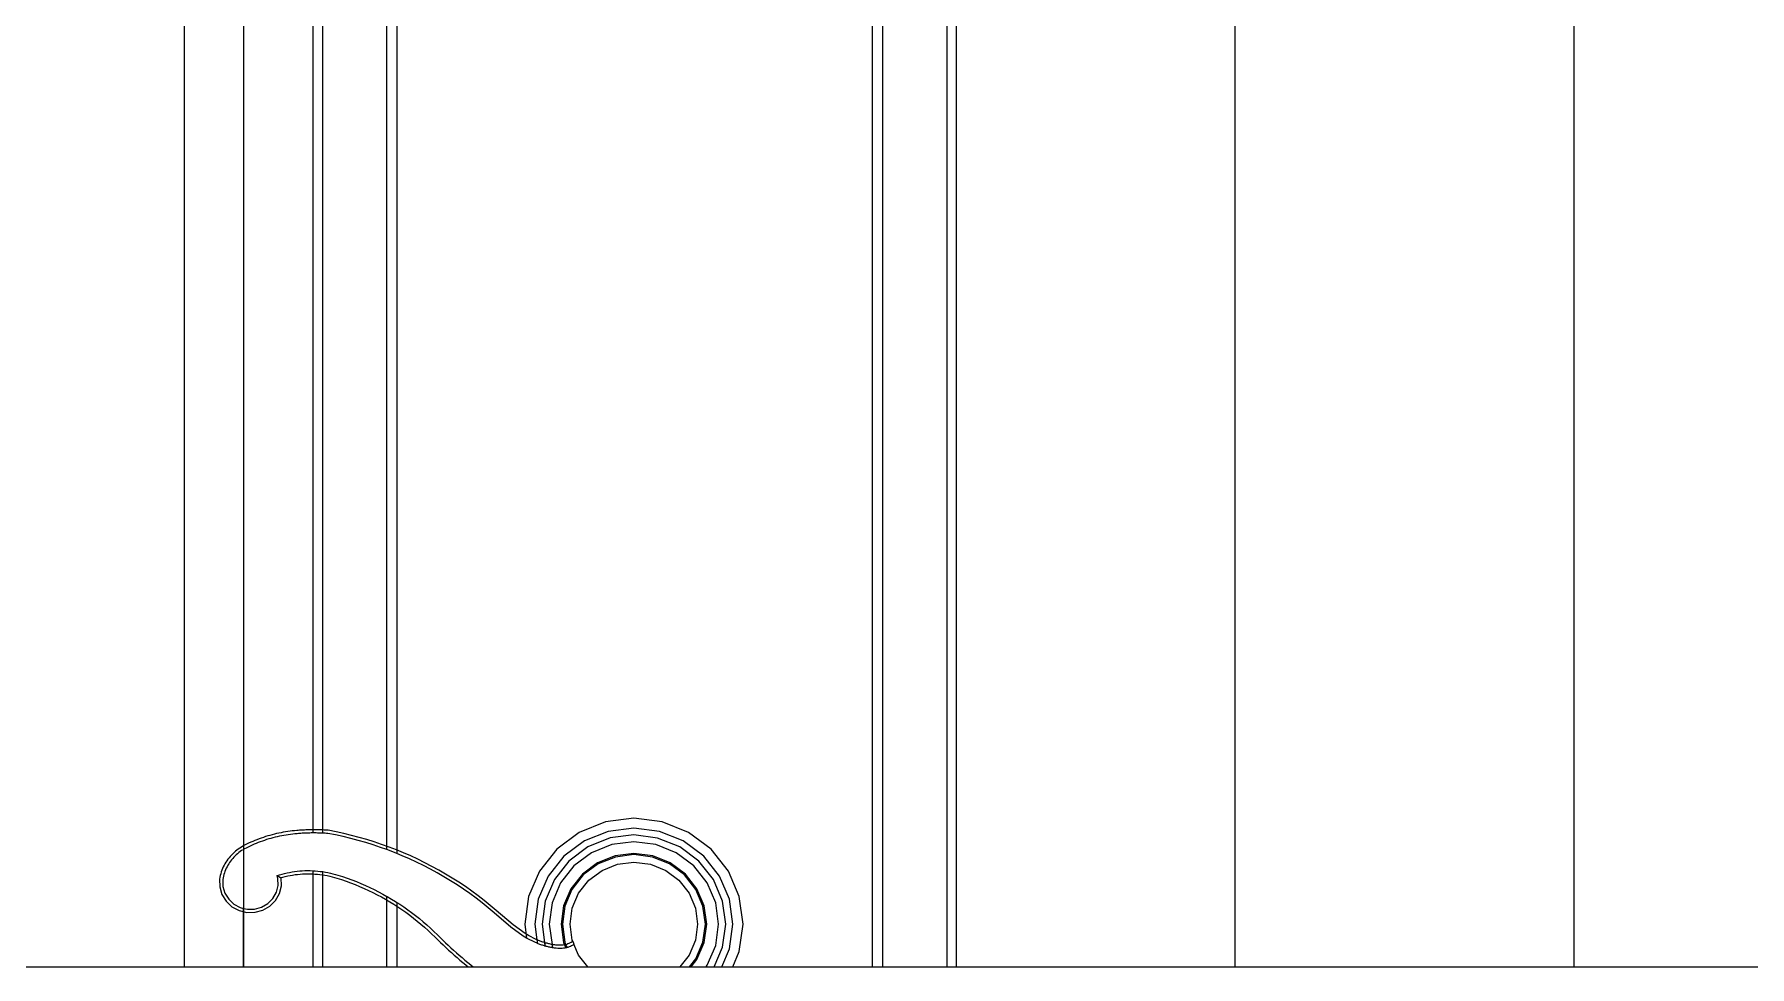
# Model space of a CAD drawing. Header units: inches. Extents: x -5096374 to -5070857, y -3259973 to -3243900.
# Drawn here: x -5079125.85 to -5079118.53, y -3259140.1 to -3259136.12 of the extents above; entities that cross this region are included whole.
import ezdxf

# ---------------------------------------------------------------- set-up
doc = ezdxf.new("R2010")
doc.units = ezdxf.units.IN
doc.header["$LTSCALE"] = 2
doc.header["$MEASUREMENT"] = 0
doc.layers.get('0').update_dxf_attribs({"linetype": 'CONTINUOUS'})
doc.layers.add('window', color=4, linetype='CONTINUOUS', lineweight=13)

msp = doc.modelspace()

# ---------------------------------------------------------------- linework, layer by layer
at = {"ltscale": 0.5}
msp.add_line((-5079359.2023, -3259140.0962), (-5078934.5239, -3259140.0962), dxfattribs=at)
at = {"layer": 'window'}
for p, q in [((-5079119.2825, -3259094.2814), (-5079119.2825, -3259140.0962)), ((-5079120.7288, -3259095.6783), (-5079120.7288, -3259140.0962)), ((-5079124.9588, -3259099.7818), (-5079124.9588, -3259140.0962)), ((-5079125.2108, -3259140.0962), (-5079125.2108, -3259100.0262)), ((-5079124.6612, -3259139.5262), (-5079124.6612, -3259133.3103)), ((-5079124.6202, -3259139.5134), (-5079124.6207, -3259133.3372)), ((-5079121.9584, -3259133.3372), (-5079121.9584, -3259140.0962)), ((-5079121.918, -3259133.3103), (-5079121.918, -3259140.0962)), ((-5079124.3473, -3259139.5971), (-5079124.3473, -3259133.5191)), ((-5079124.3043, -3259133.5477), (-5079124.3043, -3259139.6138)), ((-5079122.2748, -3259140.0962), (-5079122.2748, -3259133.5477)), ((-5079122.2318, -3259133.5191), (-5079122.2318, -3259140.0962)), ((-5079124.7034, -3259139.5138), (-5079124.709, -3259139.5141)), ((-5079124.6979, -3259139.5136), (-5079124.7034, -3259139.5138)), ((-5079124.6923, -3259139.5133), (-5079124.6979, -3259139.5136)), ((-5079124.6868, -3259139.5131), (-5079124.6923, -3259139.5133)), ((-5079124.6812, -3259139.513), (-5079124.6868, -3259139.5131)), ((-5079124.6757, -3259139.5128), (-5079124.6812, -3259139.513)), ((-5079124.6701, -3259139.5127), (-5079124.6757, -3259139.5128)), ((-5079124.6646, -3259139.5127), (-5079124.6701, -3259139.5127)), ((-5079124.659, -3259139.5127), (-5079124.6646, -3259139.5127)), ((-5079124.6535, -3259139.5127), (-5079124.659, -3259139.5127)), ((-5079124.6479, -3259139.5127), (-5079124.6535, -3259139.5127)), ((-5079124.6424, -3259139.5128), (-5079124.6479, -3259139.5127)), ((-5079124.6368, -3259139.5129), (-5079124.6424, -3259139.5128)), ((-5079124.6313, -3259139.513), (-5079124.6368, -3259139.5129)), ((-5079124.6257, -3259139.5132), (-5079124.6313, -3259139.513)), ((-5079124.6202, -3259139.5134), (-5079124.6257, -3259139.5132)), ((-5079124.6208, -3259139.5269), (-5079124.6202, -3259139.5134)), ((-5079124.6146, -3259139.5137), (-5079124.6202, -3259139.5134)), ((-5079124.6091, -3259139.514), (-5079124.6146, -3259139.5137)), ((-5079123.4137, -3259139.4783), (-5079123.526, -3259139.5234)), ((-5079123.2932, -3259139.4629), (-5079123.4137, -3259139.4783)), ((-5079123.2932, -3259139.5052), (-5079123.4024, -3259139.5192)), ((-5079123.1727, -3259139.4783), (-5079123.2932, -3259139.4629)), ((-5079123.184, -3259139.5192), (-5079123.2932, -3259139.5052)), ((-5079123.0604, -3259139.5234), (-5079123.1727, -3259139.4783)), ((-5079124.968, -3259139.5861), (-5079124.9746, -3259139.5903)), ((-5079124.9613, -3259139.5822), (-5079124.968, -3259139.5861)), ((-5079124.9544, -3259139.5785), (-5079124.9613, -3259139.5822)), ((-5079124.9457, -3259139.5742), (-5079124.9544, -3259139.5785)), ((-5079124.9394, -3259139.5862), (-5079124.9479, -3259139.5904)), ((-5079124.9369, -3259139.57), (-5079124.9457, -3259139.5742)), ((-5079124.9309, -3259139.5822), (-5079124.9394, -3259139.5862)), ((-5079124.9281, -3259139.566), (-5079124.9369, -3259139.57)), ((-5079124.9223, -3259139.5782), (-5079124.9309, -3259139.5822)), ((-5079124.9192, -3259139.5621), (-5079124.9281, -3259139.566)), ((-5079124.9136, -3259139.5744), (-5079124.9223, -3259139.5782)), ((-5079124.9103, -3259139.5583), (-5079124.9192, -3259139.5621)), ((-5079124.9049, -3259139.5708), (-5079124.9136, -3259139.5744)), ((-5079124.9013, -3259139.5547), (-5079124.9103, -3259139.5583)), ((-5079124.8961, -3259139.5673), (-5079124.9049, -3259139.5708)), ((-5079124.8922, -3259139.5513), (-5079124.9013, -3259139.5547)), ((-5079124.8872, -3259139.5639), (-5079124.8961, -3259139.5673)), ((-5079124.883, -3259139.548), (-5079124.8922, -3259139.5513)), ((-5079124.8783, -3259139.5607), (-5079124.8872, -3259139.5639)), ((-5079124.8739, -3259139.5448), (-5079124.883, -3259139.548)), ((-5079124.8693, -3259139.5576), (-5079124.8783, -3259139.5607)), ((-5079124.8646, -3259139.5418), (-5079124.8739, -3259139.5448)), ((-5079124.8603, -3259139.5546), (-5079124.8693, -3259139.5576)), ((-5079124.8553, -3259139.5389), (-5079124.8646, -3259139.5418)), ((-5079124.8512, -3259139.5518), (-5079124.8603, -3259139.5546)), ((-5079124.846, -3259139.5362), (-5079124.8553, -3259139.5389)), ((-5079124.8421, -3259139.5492), (-5079124.8512, -3259139.5518)), ((-5079124.8366, -3259139.5337), (-5079124.846, -3259139.5362)), ((-5079124.8329, -3259139.5467), (-5079124.8421, -3259139.5492)), ((-5079124.8272, -3259139.5313), (-5079124.8366, -3259139.5337)), ((-5079124.8237, -3259139.5443), (-5079124.8329, -3259139.5467)), ((-5079124.8177, -3259139.529), (-5079124.8272, -3259139.5313)), ((-5079124.8145, -3259139.5421), (-5079124.8237, -3259139.5443)), ((-5079124.8082, -3259139.5269), (-5079124.8177, -3259139.529)), ((-5079124.8052, -3259139.5401), (-5079124.8145, -3259139.5421)), ((-5079124.7987, -3259139.525), (-5079124.8082, -3259139.5269)), ((-5079124.7959, -3259139.5382), (-5079124.8052, -3259139.5401)), ((-5079124.7891, -3259139.5232), (-5079124.7987, -3259139.525)), ((-5079124.7866, -3259139.5364), (-5079124.7959, -3259139.5382)), ((-5079124.7795, -3259139.5215), (-5079124.7891, -3259139.5232)), ((-5079124.7772, -3259139.5348), (-5079124.7866, -3259139.5364)), ((-5079124.7699, -3259139.52), (-5079124.7795, -3259139.5215)), ((-5079124.7678, -3259139.5334), (-5079124.7772, -3259139.5348)), ((-5079124.7602, -3259139.5187), (-5079124.7699, -3259139.52)), ((-5079124.7584, -3259139.5321), (-5079124.7678, -3259139.5334)), ((-5079124.7505, -3259139.5175), (-5079124.7602, -3259139.5187)), ((-5079124.7489, -3259139.5309), (-5079124.7584, -3259139.5321)), ((-5079124.7408, -3259139.5165), (-5079124.7505, -3259139.5175)), ((-5079124.7394, -3259139.5299), (-5079124.7489, -3259139.5309)), ((-5079124.7312, -3259139.5156), (-5079124.7408, -3259139.5165)), ((-5079124.73, -3259139.5291), (-5079124.7394, -3259139.5299)), ((-5079124.7256, -3259139.5152), (-5079124.7312, -3259139.5156)), ((-5079124.7245, -3259139.5287), (-5079124.73, -3259139.5291)), ((-5079124.7201, -3259139.5148), (-5079124.7256, -3259139.5152)), ((-5079124.7191, -3259139.5283), (-5079124.7245, -3259139.5287)), ((-5079124.7145, -3259139.5144), (-5079124.7201, -3259139.5148)), ((-5079124.7136, -3259139.5279), (-5079124.7191, -3259139.5283)), ((-5079124.709, -3259139.5141), (-5079124.7145, -3259139.5144)), ((-5079124.7082, -3259139.5276), (-5079124.7136, -3259139.5279)), ((-5079124.7027, -3259139.5273), (-5079124.7082, -3259139.5276)), ((-5079124.6973, -3259139.527), (-5079124.7027, -3259139.5273)), ((-5079124.6918, -3259139.5268), (-5079124.6973, -3259139.527)), ((-5079124.6863, -3259139.5266), (-5079124.6918, -3259139.5268)), ((-5079124.6809, -3259139.5265), (-5079124.6863, -3259139.5266)), ((-5079124.6754, -3259139.5263), (-5079124.6809, -3259139.5265)), ((-5079124.6699, -3259139.5262), (-5079124.6754, -3259139.5263)), ((-5079124.6645, -3259139.5262), (-5079124.6699, -3259139.5262)), ((-5079124.6612, -3259139.5262), (-5079124.6645, -3259139.5262)), ((-5079124.659, -3259139.5262), (-5079124.6612, -3259139.5262)), ((-5079124.6536, -3259139.5262), (-5079124.659, -3259139.5262)), ((-5079124.6481, -3259139.5262), (-5079124.6536, -3259139.5262)), ((-5079124.6426, -3259139.5263), (-5079124.6481, -3259139.5262)), ((-5079124.6372, -3259139.5264), (-5079124.6426, -3259139.5263)), ((-5079124.6317, -3259139.5265), (-5079124.6372, -3259139.5264)), ((-5079124.6262, -3259139.5267), (-5079124.6317, -3259139.5265)), ((-5079124.6208, -3259139.5269), (-5079124.6262, -3259139.5267)), ((-5079124.6153, -3259139.5272), (-5079124.6208, -3259139.5269)), ((-5079124.6099, -3259139.5274), (-5079124.6153, -3259139.5272)), ((-5079124.6044, -3259139.5277), (-5079124.6099, -3259139.5274)), ((-5079124.6036, -3259139.5143), (-5079124.6091, -3259139.514)), ((-5079124.599, -3259139.5281), (-5079124.6044, -3259139.5277)), ((-5079124.5971, -3259139.5147), (-5079124.6036, -3259139.5143)), ((-5079124.5663, -3259139.5345), (-5079124.599, -3259139.5281)), ((-5079124.5634, -3259139.5213), (-5079124.5971, -3259139.5147)), ((-5079124.5338, -3259139.5415), (-5079124.5663, -3259139.5345)), ((-5079124.5306, -3259139.5284), (-5079124.5634, -3259139.5213)), ((-5079124.5014, -3259139.5493), (-5079124.5338, -3259139.5415)), ((-5079124.4979, -3259139.5363), (-5079124.5306, -3259139.5284)), ((-5079124.4693, -3259139.5578), (-5079124.5014, -3259139.5493)), ((-5079124.4655, -3259139.5449), (-5079124.4979, -3259139.5363)), ((-5079124.4373, -3259139.567), (-5079124.4693, -3259139.5578)), ((-5079124.4332, -3259139.5541), (-5079124.4655, -3259139.5449)), ((-5079124.4056, -3259139.5769), (-5079124.4373, -3259139.567)), ((-5079124.4012, -3259139.5641), (-5079124.4332, -3259139.5541)), ((-5079124.3741, -3259139.5875), (-5079124.4056, -3259139.5769)), ((-5079124.3694, -3259139.5748), (-5079124.4012, -3259139.5641)), ((-5079124.3378, -3259139.5861), (-5079124.3694, -3259139.5748)), ((-5079124.3066, -3259139.5982), (-5079124.3378, -3259139.5861)), ((-5079123.526, -3259139.5234), (-5079123.6225, -3259139.5952)), ((-5079123.5042, -3259139.5601), (-5079123.5916, -3259139.6251)), ((-5079123.489, -3259139.5856), (-5079123.5701, -3259139.646)), ((-5079123.4024, -3259139.5192), (-5079123.5042, -3259139.5601)), ((-5079123.3948, -3259139.547), (-5079123.489, -3259139.5856)), ((-5079123.3868, -3259139.5758), (-5079123.474, -3259139.6109)), ((-5079123.2932, -3259139.534), (-5079123.3948, -3259139.547)), ((-5079123.2932, -3259139.5639), (-5079123.3868, -3259139.5758)), ((-5079123.1919, -3259139.5477), (-5079123.2932, -3259139.534)), ((-5079123.1996, -3259139.5758), (-5079123.2932, -3259139.5639)), ((-5079123.1124, -3259139.6109), (-5079123.1996, -3259139.5758)), ((-5079123.0974, -3259139.5856), (-5079123.1919, -3259139.5477)), ((-5079123.0822, -3259139.5601), (-5079123.184, -3259139.5192)), ((-5079123.0163, -3259139.646), (-5079123.0974, -3259139.5856)), ((-5079122.9948, -3259139.6251), (-5079123.0822, -3259139.5601)), ((-5079122.964, -3259139.5952), (-5079123.0604, -3259139.5234)), ((-5079125.0378, -3259139.6574), (-5079125.0414, -3259139.6641)), ((-5079125.0338, -3259139.6508), (-5079125.0378, -3259139.6574)), ((-5079125.0296, -3259139.6443), (-5079125.0338, -3259139.6508)), ((-5079125.0251, -3259139.638), (-5079125.0296, -3259139.6443)), ((-5079125.0219, -3259139.6578), (-5079125.0256, -3259139.6639)), ((-5079125.0204, -3259139.6319), (-5079125.0251, -3259139.638)), ((-5079125.018, -3259139.6518), (-5079125.0219, -3259139.6578)), ((-5079125.0154, -3259139.626), (-5079125.0204, -3259139.6319)), ((-5079125.0138, -3259139.6459), (-5079125.018, -3259139.6518)), ((-5079125.0102, -3259139.6202), (-5079125.0154, -3259139.626)), ((-5079125.0094, -3259139.6402), (-5079125.0138, -3259139.6459)), ((-5079125.0048, -3259139.6147), (-5079125.0102, -3259139.6202)), ((-5079125.0048, -3259139.6347), (-5079125.0094, -3259139.6402)), ((-5079124.9992, -3259139.6094), (-5079125.0048, -3259139.6147)), ((-5079125, -3259139.6293), (-5079125.0048, -3259139.6347)), ((-5079124.9949, -3259139.6242), (-5079125, -3259139.6293)), ((-5079124.9933, -3259139.6042), (-5079124.9992, -3259139.6094)), ((-5079124.9897, -3259139.6192), (-5079124.9949, -3259139.6242)), ((-5079124.9873, -3259139.5993), (-5079124.9933, -3259139.6042)), ((-5079124.9842, -3259139.6144), (-5079124.9897, -3259139.6192)), ((-5079124.981, -3259139.5947), (-5079124.9873, -3259139.5993)), ((-5079124.9786, -3259139.6099), (-5079124.9842, -3259139.6144)), ((-5079124.9746, -3259139.5903), (-5079124.981, -3259139.5947)), ((-5079124.9728, -3259139.6055), (-5079124.9786, -3259139.6099)), ((-5079124.9668, -3259139.6014), (-5079124.9728, -3259139.6055)), ((-5079124.9606, -3259139.5975), (-5079124.9668, -3259139.6014)), ((-5079124.9588, -3259139.5964), (-5079124.9606, -3259139.5975)), ((-5079124.9544, -3259139.5939), (-5079124.9588, -3259139.5964)), ((-5079124.9479, -3259139.5904), (-5079124.9544, -3259139.5939)), ((-5079124.3473, -3259139.5971), (-5079124.3741, -3259139.5875)), ((-5079124.3428, -3259139.5987), (-5079124.3473, -3259139.5971)), ((-5079124.3119, -3259139.6107), (-5079124.3428, -3259139.5987)), ((-5079124.3043, -3259139.6138), (-5079124.3119, -3259139.6107)), ((-5079124.2756, -3259139.6109), (-5079124.3066, -3259139.5982)), ((-5079124.2812, -3259139.6233), (-5079124.3043, -3259139.6138)), ((-5079124.2508, -3259139.6366), (-5079124.2812, -3259139.6233)), ((-5079124.2449, -3259139.6243), (-5079124.2756, -3259139.6109)), ((-5079124.2207, -3259139.6505), (-5079124.2508, -3259139.6366)), ((-5079124.2146, -3259139.6384), (-5079124.2449, -3259139.6243)), ((-5079124.1909, -3259139.6651), (-5079124.2207, -3259139.6505)), ((-5079124.1845, -3259139.6531), (-5079124.2146, -3259139.6384)), ((-5079124.1548, -3259139.6685), (-5079124.1845, -3259139.6531)), ((-5079123.6225, -3259139.5952), (-5079123.6965, -3259139.6888)), ((-5079123.5916, -3259139.6251), (-5079123.6587, -3259139.7099)), ((-5079123.5701, -3259139.646), (-5079123.6324, -3259139.7247)), ((-5079123.474, -3259139.6109), (-5079123.5489, -3259139.6666)), ((-5079123.4486, -3259139.6536), (-5079123.5129, -3259139.7015)), ((-5079123.4458, -3259139.6582), (-5079123.509, -3259139.7053)), ((-5079123.3736, -3259139.6235), (-5079123.4486, -3259139.6536)), ((-5079123.3722, -3259139.6287), (-5079123.4458, -3259139.6582)), ((-5079123.4292, -3259139.6861), (-5079123.3636, -3259139.6597)), ((-5079123.2932, -3259139.6132), (-5079123.3736, -3259139.6235)), ((-5079123.2932, -3259139.6186), (-5079123.3722, -3259139.6287)), ((-5079123.3636, -3259139.6597), (-5079123.2932, -3259139.6507)), ((-5079123.2128, -3259139.6235), (-5079123.2932, -3259139.6132)), ((-5079123.2142, -3259139.6287), (-5079123.2932, -3259139.6186)), ((-5079123.2932, -3259139.6507), (-5079123.2228, -3259139.6597)), ((-5079123.2228, -3259139.6597), (-5079123.1572, -3259139.6861)), ((-5079123.1406, -3259139.6582), (-5079123.2142, -3259139.6287)), ((-5079123.1379, -3259139.6536), (-5079123.2128, -3259139.6235)), ((-5079123.0774, -3259139.7053), (-5079123.1406, -3259139.6582)), ((-5079123.0735, -3259139.7015), (-5079123.1379, -3259139.6536)), ((-5079123.0376, -3259139.6666), (-5079123.1124, -3259139.6109)), ((-5079122.9541, -3259139.7247), (-5079123.0163, -3259139.646)), ((-5079122.9277, -3259139.7099), (-5079122.9948, -3259139.6251)), ((-5079122.89, -3259139.6888), (-5079122.964, -3259139.5952)), ((-5079125.0593, -3259139.7146), (-5079125.0609, -3259139.7231)), ((-5079125.0609, -3259139.7231), (-5079125.0603, -3259139.7563)), ((-5079125.0577, -3259139.7071), (-5079125.0593, -3259139.7146)), ((-5079125.0557, -3259139.6997), (-5079125.0577, -3259139.7071)), ((-5079125.0534, -3259139.6924), (-5079125.0557, -3259139.6997)), ((-5079125.0508, -3259139.6852), (-5079125.0534, -3259139.6924)), ((-5079125.048, -3259139.678), (-5079125.0508, -3259139.6852)), ((-5079125.0449, -3259139.671), (-5079125.048, -3259139.678)), ((-5079125.0457, -3259139.7172), (-5079125.047, -3259139.7242)), ((-5079125.047, -3259139.7242), (-5079125.0464, -3259139.7542)), ((-5079125.0441, -3259139.7102), (-5079125.0457, -3259139.7172)), ((-5079125.0414, -3259139.6641), (-5079125.0449, -3259139.671)), ((-5079125.0423, -3259139.7034), (-5079125.0441, -3259139.7102)), ((-5079125.0402, -3259139.6965), (-5079125.0423, -3259139.7034)), ((-5079125.0378, -3259139.6898), (-5079125.0402, -3259139.6965)), ((-5079125.0351, -3259139.6832), (-5079125.0378, -3259139.6898)), ((-5079125.0322, -3259139.6766), (-5079125.0351, -3259139.6832)), ((-5079125.029, -3259139.6702), (-5079125.0322, -3259139.6766)), ((-5079125.0256, -3259139.6639), (-5079125.029, -3259139.6702)), ((-5079124.8153, -3259139.7077), (-5079124.8049, -3259139.7045)), ((-5079124.8117, -3259139.72), (-5079124.8153, -3259139.7077)), ((-5079124.8153, -3259139.7077), (-5079124.8002, -3259139.7156)), ((-5079124.8111, -3259139.7501), (-5079124.8117, -3259139.72)), ((-5079124.8049, -3259139.7045), (-5079124.7944, -3259139.7015)), ((-5079124.8008, -3259139.7174), (-5079124.7982, -3259139.7166)), ((-5079124.7982, -3259139.7166), (-5079124.7906, -3259139.7145)), ((-5079124.7978, -3259139.718), (-5079124.7982, -3259139.7166)), ((-5079124.7972, -3259139.7516), (-5079124.7978, -3259139.718)), ((-5079124.7944, -3259139.7015), (-5079124.7837, -3259139.6987)), ((-5079124.7906, -3259139.7145), (-5079124.7803, -3259139.7118)), ((-5079124.7837, -3259139.6987), (-5079124.7731, -3259139.6963)), ((-5079124.7803, -3259139.7118), (-5079124.77, -3259139.7094)), ((-5079124.7731, -3259139.6963), (-5079124.7623, -3259139.6941)), ((-5079124.77, -3259139.7094), (-5079124.7596, -3259139.7073)), ((-5079124.7623, -3259139.6941), (-5079124.7515, -3259139.6922)), ((-5079124.7596, -3259139.7073), (-5079124.7492, -3259139.7055)), ((-5079124.7515, -3259139.6922), (-5079124.7406, -3259139.6905)), ((-5079124.7492, -3259139.7055), (-5079124.7387, -3259139.7039)), ((-5079124.7406, -3259139.6905), (-5079124.7297, -3259139.6892)), ((-5079124.7387, -3259139.7039), (-5079124.7282, -3259139.7026)), ((-5079124.7297, -3259139.6892), (-5079124.7188, -3259139.6881)), ((-5079124.7282, -3259139.7026), (-5079124.7176, -3259139.7016)), ((-5079124.7188, -3259139.6881), (-5079124.7079, -3259139.6873)), ((-5079124.7176, -3259139.7016), (-5079124.707, -3259139.7008)), ((-5079124.7079, -3259139.6873), (-5079124.6969, -3259139.6868)), ((-5079124.707, -3259139.7008), (-5079124.6964, -3259139.7003)), ((-5079124.6969, -3259139.6868), (-5079124.6859, -3259139.6866)), ((-5079124.6964, -3259139.7003), (-5079124.6858, -3259139.7001)), ((-5079124.6859, -3259139.6866), (-5079124.6749, -3259139.6867)), ((-5079124.6858, -3259139.7001), (-5079124.6752, -3259139.7001)), ((-5079124.6752, -3259139.7001), (-5079124.6646, -3259139.7005)), ((-5079124.6749, -3259139.6867), (-5079124.6639, -3259139.687)), ((-5079124.6646, -3259139.7005), (-5079124.654, -3259139.7011)), ((-5079124.6639, -3259139.687), (-5079124.6612, -3259139.6871)), ((-5079124.6612, -3259139.6871), (-5079124.653, -3259139.6876)), ((-5079124.6612, -3259140.0962), (-5079124.6612, -3259139.6871)), ((-5079124.654, -3259139.7011), (-5079124.6434, -3259139.7019)), ((-5079124.653, -3259139.6876), (-5079124.642, -3259139.6885)), ((-5079124.6434, -3259139.7019), (-5079124.6328, -3259139.7031)), ((-5079124.642, -3259139.6885), (-5079124.6311, -3259139.6897)), ((-5079124.6328, -3259139.7031), (-5079124.6223, -3259139.7045)), ((-5079124.6311, -3259139.6897), (-5079124.6202, -3259139.6911)), ((-5079124.6223, -3259139.7045), (-5079124.6118, -3259139.7062)), ((-5079124.6203, -3259140.0962), (-5079124.6202, -3259139.6911)), ((-5079124.6202, -3259139.6911), (-5079124.6094, -3259139.6929)), ((-5079124.6118, -3259139.7062), (-5079124.6014, -3259139.7081)), ((-5079124.6094, -3259139.6929), (-5079124.5986, -3259139.6949)), ((-5079124.6014, -3259139.7081), (-5079124.591, -3259139.7103)), ((-5079124.5986, -3259139.6949), (-5079124.5879, -3259139.6972)), ((-5079124.591, -3259139.7103), (-5079124.5807, -3259139.7128)), ((-5079124.5879, -3259139.6972), (-5079124.5772, -3259139.6998)), ((-5079124.5807, -3259139.7128), (-5079124.5705, -3259139.7155)), ((-5079124.5772, -3259139.6998), (-5079124.5666, -3259139.7026)), ((-5079124.5705, -3259139.7155), (-5079124.5603, -3259139.7186)), ((-5079124.5666, -3259139.7026), (-5079124.5561, -3259139.7057)), ((-5079124.5603, -3259139.7186), (-5079124.5407, -3259139.7249)), ((-5079124.5561, -3259139.7057), (-5079124.5362, -3259139.7121)), ((-5079124.5407, -3259139.7249), (-5079124.5211, -3259139.7316)), ((-5079124.5362, -3259139.7121), (-5079124.5163, -3259139.7189)), ((-5079124.5211, -3259139.7316), (-5079124.5017, -3259139.7387)), ((-5079124.5163, -3259139.7189), (-5079124.4967, -3259139.7261)), ((-5079124.4967, -3259139.7261), (-5079124.4772, -3259139.7337)), ((-5079124.1615, -3259139.6803), (-5079124.1909, -3259139.6651)), ((-5079124.1325, -3259139.6962), (-5079124.1615, -3259139.6803)), ((-5079124.1255, -3259139.6845), (-5079124.1548, -3259139.6685)), ((-5079124.1038, -3259139.7127), (-5079124.1325, -3259139.6962)), ((-5079124.0966, -3259139.7011), (-5079124.1255, -3259139.6845)), ((-5079124.0755, -3259139.7298), (-5079124.1038, -3259139.7127)), ((-5079124.068, -3259139.7184), (-5079124.0966, -3259139.7011)), ((-5079124.0477, -3259139.7475), (-5079124.0755, -3259139.7298)), ((-5079124.0399, -3259139.7363), (-5079124.068, -3259139.7184)), ((-5079123.6965, -3259139.6888), (-5079123.743, -3259139.7977)), ((-5079123.6587, -3259139.7099), (-5079123.7009, -3259139.8087)), ((-5079123.6324, -3259139.7247), (-5079123.6715, -3259139.8163)), ((-5079123.5489, -3259139.6666), (-5079123.6063, -3259139.7392)), ((-5079123.5129, -3259139.7015), (-5079123.5623, -3259139.7639)), ((-5079123.509, -3259139.7053), (-5079123.5575, -3259139.7666)), ((-5079123.5288, -3259139.7827), (-5079123.4856, -3259139.728)), ((-5079123.4856, -3259139.728), (-5079123.4292, -3259139.6861)), ((-5079123.1572, -3259139.6861), (-5079123.1009, -3259139.728)), ((-5079123.1009, -3259139.728), (-5079123.0576, -3259139.7827)), ((-5079123.0289, -3259139.7666), (-5079123.0774, -3259139.7053)), ((-5079123.0242, -3259139.7639), (-5079123.0735, -3259139.7015)), ((-5079122.9801, -3259139.7392), (-5079123.0376, -3259139.6666)), ((-5079122.915, -3259139.8163), (-5079122.9541, -3259139.7247)), ((-5079122.8856, -3259139.8087), (-5079122.9277, -3259139.7099)), ((-5079122.8434, -3259139.7977), (-5079122.89, -3259139.6888)), ((-5079125.0603, -3259139.7563), (-5079125.0507, -3259139.7886)), ((-5079125.0507, -3259139.7886), (-5079125.0328, -3259139.8174)), ((-5079125.0464, -3259139.7542), (-5079125.0378, -3259139.7831)), ((-5079125.0378, -3259139.7831), (-5079125.0219, -3259139.8089)), ((-5079124.8551, -3259139.8272), (-5079124.8336, -3259139.8055)), ((-5079124.8336, -3259139.8055), (-5079124.8186, -3259139.7792)), ((-5079124.8223, -3259139.8136), (-5079124.8056, -3259139.7842)), ((-5079124.8186, -3259139.7792), (-5079124.8111, -3259139.7501)), ((-5079124.8056, -3259139.7842), (-5079124.7972, -3259139.7516)), ((-5079124.5017, -3259139.7387), (-5079124.4825, -3259139.7461)), ((-5079124.4825, -3259139.7461), (-5079124.4634, -3259139.754)), ((-5079124.4772, -3259139.7337), (-5079124.4578, -3259139.7416)), ((-5079124.4634, -3259139.754), (-5079124.4445, -3259139.7622)), ((-5079124.4578, -3259139.7416), (-5079124.4386, -3259139.75)), ((-5079124.4445, -3259139.7622), (-5079124.4257, -3259139.7709)), ((-5079124.4386, -3259139.75), (-5079124.4196, -3259139.7587)), ((-5079124.4257, -3259139.7709), (-5079124.4072, -3259139.7798)), ((-5079124.4196, -3259139.7587), (-5079124.4008, -3259139.7678)), ((-5079124.4072, -3259139.7798), (-5079124.3888, -3259139.7892)), ((-5079124.4008, -3259139.7678), (-5079124.3822, -3259139.7773)), ((-5079124.3888, -3259139.7892), (-5079124.3706, -3259139.7989)), ((-5079124.3822, -3259139.7773), (-5079124.3638, -3259139.7871)), ((-5079124.3706, -3259139.7989), (-5079124.3527, -3259139.8089)), ((-5079124.3638, -3259139.7871), (-5079124.3473, -3259139.7964)), ((-5079124.3473, -3259139.7964), (-5079124.3456, -3259139.7973)), ((-5079124.3473, -3259140.0962), (-5079124.3473, -3259139.7964)), ((-5079124.3456, -3259139.7973), (-5079124.3276, -3259139.8079)), ((-5079124.0202, -3259139.7658), (-5079124.0477, -3259139.7475)), ((-5079124.0122, -3259139.7548), (-5079124.0399, -3259139.7363)), ((-5079123.9932, -3259139.7847), (-5079124.0202, -3259139.7658)), ((-5079123.9849, -3259139.7739), (-5079124.0122, -3259139.7548)), ((-5079123.9666, -3259139.8042), (-5079123.9932, -3259139.7847)), ((-5079123.9581, -3259139.7936), (-5079123.9849, -3259139.7739)), ((-5079123.9405, -3259139.8243), (-5079123.9666, -3259139.8042)), ((-5079123.9317, -3259139.8138), (-5079123.9581, -3259139.7936)), ((-5079123.743, -3259139.7977), (-5079123.7589, -3259139.9146)), ((-5079123.6063, -3259139.7392), (-5079123.6425, -3259139.8238)), ((-5079123.5623, -3259139.7639), (-5079123.5933, -3259139.8366)), ((-5079123.5575, -3259139.7666), (-5079123.588, -3259139.838)), ((-5079123.556, -3259139.8463), (-5079123.5288, -3259139.7827)), ((-5079123.0576, -3259139.7827), (-5079123.0304, -3259139.8463)), ((-5079122.9985, -3259139.838), (-5079123.0289, -3259139.7666)), ((-5079122.9931, -3259139.8366), (-5079123.0242, -3259139.7639)), ((-5079122.944, -3259139.8238), (-5079122.9801, -3259139.7392)), ((-5079122.8276, -3259139.9146), (-5079122.8434, -3259139.7977)), ((-5079125.0328, -3259139.8174), (-5079125.0079, -3259139.8407)), ((-5079125.0219, -3259139.8089), (-5079124.9996, -3259139.8297)), ((-5079125.0079, -3259139.8407), (-5079124.9776, -3259139.8569)), ((-5079124.9996, -3259139.8297), (-5079124.9725, -3259139.8443)), ((-5079124.9776, -3259139.8569), (-5079124.944, -3259139.865)), ((-5079124.9725, -3259139.8443), (-5079124.9588, -3259139.8476)), ((-5079124.9588, -3259139.8476), (-5079124.9424, -3259139.8515)), ((-5079124.9588, -3259140.0962), (-5079124.9588, -3259139.8476)), ((-5079124.944, -3259139.865), (-5079124.9093, -3259139.8644)), ((-5079124.9424, -3259139.8515), (-5079124.9114, -3259139.851)), ((-5079124.9114, -3259139.851), (-5079124.8816, -3259139.8427)), ((-5079124.9093, -3259139.8644), (-5079124.876, -3259139.8551)), ((-5079124.8816, -3259139.8427), (-5079124.8551, -3259139.8272)), ((-5079124.876, -3259139.8551), (-5079124.8464, -3259139.8378)), ((-5079124.8464, -3259139.8378), (-5079124.8223, -3259139.8136)), ((-5079124.3527, -3259139.8089), (-5079124.335, -3259139.8194)), ((-5079124.335, -3259139.8194), (-5079124.3174, -3259139.8301)), ((-5079124.3276, -3259139.8079), (-5079124.3099, -3259139.8188)), ((-5079124.3174, -3259139.8301), (-5079124.3002, -3259139.8413)), ((-5079124.3099, -3259139.8188), (-5079124.3043, -3259139.8224)), ((-5079124.3043, -3259139.8224), (-5079124.2924, -3259139.8301)), ((-5079124.3043, -3259139.8224), (-5079124.3043, -3259140.0962)), ((-5079124.3002, -3259139.8413), (-5079124.2831, -3259139.8527)), ((-5079124.2924, -3259139.8301), (-5079124.2751, -3259139.8417)), ((-5079124.2831, -3259139.8527), (-5079124.2663, -3259139.8645)), ((-5079124.2751, -3259139.8417), (-5079124.2581, -3259139.8537)), ((-5079124.2663, -3259139.8645), (-5079124.2498, -3259139.8766)), ((-5079124.2581, -3259139.8537), (-5079124.2413, -3259139.8659)), ((-5079124.2498, -3259139.8766), (-5079124.2335, -3259139.8891)), ((-5079124.2413, -3259139.8659), (-5079124.2248, -3259139.8786)), ((-5079124.2248, -3259139.8786), (-5079124.2085, -3259139.8915)), ((-5079123.9148, -3259139.8449), (-5079123.9405, -3259139.8243)), ((-5079123.9058, -3259139.8347), (-5079123.9317, -3259139.8138)), ((-5079123.8896, -3259139.8661), (-5079123.9148, -3259139.8449)), ((-5079123.8805, -3259139.856), (-5079123.9058, -3259139.8347)), ((-5079123.8175, -3259139.9282), (-5079123.8896, -3259139.8661)), ((-5079123.8087, -3259139.9178), (-5079123.8805, -3259139.856)), ((-5079123.7009, -3259139.8087), (-5079123.7152, -3259139.9146)), ((-5079123.6715, -3259139.8163), (-5079123.6848, -3259139.9146)), ((-5079123.6425, -3259139.8238), (-5079123.6548, -3259139.9146)), ((-5079123.5933, -3259139.8366), (-5079123.6039, -3259139.9146)), ((-5079123.588, -3259139.838), (-5079123.5984, -3259139.9146)), ((-5079123.5653, -3259139.9146), (-5079123.556, -3259139.8463)), ((-5079123.0304, -3259139.8463), (-5079123.0212, -3259139.9146)), ((-5079122.9881, -3259139.9146), (-5079122.9985, -3259139.838)), ((-5079122.9825, -3259139.9146), (-5079122.9931, -3259139.8366)), ((-5079122.9317, -3259139.9146), (-5079122.944, -3259139.8238)), ((-5079122.9009, -3259139.9146), (-5079122.915, -3259139.8163)), ((-5079122.8712, -3259139.9146), (-5079122.8856, -3259139.8087)), ((-5079124.2335, -3259139.8891), (-5079124.2175, -3259139.9018)), ((-5079124.2175, -3259139.9018), (-5079124.2017, -3259139.9149)), ((-5079124.2085, -3259139.8915), (-5079124.1926, -3259139.9048)), ((-5079124.2017, -3259139.9149), (-5079124.1863, -3259139.9283)), ((-5079124.1926, -3259139.9048), (-5079124.1769, -3259139.9183)), ((-5079124.1863, -3259139.9283), (-5079124.1711, -3259139.942)), ((-5079124.1769, -3259139.9183), (-5079124.1615, -3259139.9322)), ((-5079124.1711, -3259139.942), (-5079124.1562, -3259139.956)), ((-5079124.1615, -3259139.9322), (-5079124.1464, -3259139.9464)), ((-5079124.1464, -3259139.9464), (-5079124.1316, -3259139.9609)), ((-5079123.7652, -3259139.9662), (-5079123.8175, -3259139.9282)), ((-5079123.7575, -3259139.955), (-5079123.8087, -3259139.9178)), ((-5079123.7589, -3259139.9146), (-5079123.7507, -3259139.9746)), ((-5079123.7152, -3259139.9146), (-5079123.7066, -3259139.9814)), ((-5079123.6848, -3259139.9146), (-5079123.6746, -3259139.9936)), ((-5079123.6548, -3259139.9146), (-5079123.6413, -3259140.0017)), ((-5079123.6039, -3259139.9146), (-5079123.5933, -3259139.9926)), ((-5079123.5984, -3259139.9146), (-5079123.588, -3259139.9912)), ((-5079123.556, -3259139.9829), (-5079123.5653, -3259139.9146)), ((-5079123.0212, -3259139.9146), (-5079123.0304, -3259139.9829)), ((-5079122.9985, -3259139.9912), (-5079122.9881, -3259139.9146)), ((-5079122.9931, -3259139.9926), (-5079122.9825, -3259139.9146)), ((-5079122.944, -3259140.0054), (-5079122.9317, -3259139.9146)), ((-5079122.915, -3259140.0129), (-5079122.9009, -3259139.9146)), ((-5079122.8856, -3259140.0206), (-5079122.8712, -3259139.9146)), ((-5079122.8434, -3259140.0315), (-5079122.8276, -3259139.9146)), ((-5079124.1562, -3259139.956), (-5079124.1415, -3259139.9704)), ((-5079124.1415, -3259139.9704), (-5079124.1302, -3259139.9816)), ((-5079124.1316, -3259139.9609), (-5079124.1203, -3259139.9721)), ((-5079124.1302, -3259139.9816), (-5079124.1187, -3259139.9927)), ((-5079124.1203, -3259139.9721), (-5079124.1089, -3259139.9832)), ((-5079124.1187, -3259139.9927), (-5079124.1071, -3259140.0038)), ((-5079124.1089, -3259139.9832), (-5079124.0974, -3259139.9941)), ((-5079124.1071, -3259140.0038), (-5079124.0954, -3259140.0148)), ((-5079124.0974, -3259139.9941), (-5079124.0858, -3259140.005)), ((-5079124.0954, -3259140.0148), (-5079124.0836, -3259140.0256)), ((-5079124.0858, -3259140.005), (-5079124.0741, -3259140.0158)), ((-5079124.0836, -3259140.0256), (-5079124.0716, -3259140.0364)), ((-5079124.0741, -3259140.0158), (-5079124.0622, -3259140.0264)), ((-5079123.7507, -3259139.9746), (-5079123.7652, -3259139.9662)), ((-5079123.7423, -3259139.9638), (-5079123.7575, -3259139.955)), ((-5079123.749, -3259139.9756), (-5079123.7507, -3259139.9746)), ((-5079123.7161, -3259139.992), (-5079123.749, -3259139.9756)), ((-5079123.7099, -3259139.9799), (-5079123.7423, -3259139.9638)), ((-5079123.7124, -3259139.9936), (-5079123.7161, -3259139.992)), ((-5079123.7088, -3259139.9952), (-5079123.7124, -3259139.9936)), ((-5079123.7066, -3259139.9814), (-5079123.7099, -3259139.9799)), ((-5079123.7051, -3259139.9968), (-5079123.7088, -3259139.9952)), ((-5079123.7031, -3259139.9829), (-5079123.7066, -3259139.9814)), ((-5079123.7066, -3259139.9814), (-5079123.704, -3259139.9973)), ((-5079123.704, -3259139.9973), (-5079123.7051, -3259139.9968)), ((-5079123.7014, -3259139.9983), (-5079123.704, -3259139.9973)), ((-5079123.6996, -3259139.9844), (-5079123.7031, -3259139.9829)), ((-5079123.6977, -3259139.9998), (-5079123.7014, -3259139.9983)), ((-5079123.6961, -3259139.9859), (-5079123.6996, -3259139.9844)), ((-5079123.694, -3259140.0012), (-5079123.6977, -3259139.9998)), ((-5079123.6926, -3259139.9873), (-5079123.6961, -3259139.9859)), ((-5079123.6902, -3259140.0026), (-5079123.694, -3259140.0012)), ((-5079123.689, -3259139.9886), (-5079123.6926, -3259139.9873)), ((-5079123.6865, -3259140.0039), (-5079123.6902, -3259140.0026)), ((-5079123.6854, -3259139.9899), (-5079123.689, -3259139.9886)), ((-5079123.6827, -3259140.0052), (-5079123.6865, -3259140.0039)), ((-5079123.6818, -3259139.9912), (-5079123.6854, -3259139.9899)), ((-5079123.6789, -3259140.0064), (-5079123.6827, -3259140.0052)), ((-5079123.6782, -3259139.9924), (-5079123.6818, -3259139.9912)), ((-5079123.675, -3259140.0076), (-5079123.6789, -3259140.0064)), ((-5079123.6746, -3259139.9936), (-5079123.6782, -3259139.9924)), ((-5079123.6729, -3259140.0082), (-5079123.675, -3259140.0076)), ((-5079123.6746, -3259139.9936), (-5079123.6712, -3259140.0087)), ((-5079123.6746, -3259139.9936), (-5079123.6729, -3259140.0082)), ((-5079123.671, -3259139.9947), (-5079123.6746, -3259139.9936)), ((-5079123.6712, -3259140.0087), (-5079123.6729, -3259140.0082)), ((-5079123.6673, -3259140.0097), (-5079123.6712, -3259140.0087)), ((-5079123.6673, -3259139.9957), (-5079123.671, -3259139.9947)), ((-5079123.6636, -3259139.9967), (-5079123.6673, -3259139.9957)), ((-5079123.6635, -3259140.0107), (-5079123.6673, -3259140.0097)), ((-5079123.66, -3259139.9977), (-5079123.6636, -3259139.9967)), ((-5079123.6596, -3259140.0117), (-5079123.6635, -3259140.0107)), ((-5079123.6563, -3259139.9986), (-5079123.66, -3259139.9977)), ((-5079123.6557, -3259140.0126), (-5079123.6596, -3259140.0117)), ((-5079123.6525, -3259139.9994), (-5079123.6563, -3259139.9986)), ((-5079123.6518, -3259140.0134), (-5079123.6557, -3259140.0126)), ((-5079123.6488, -3259140.0002), (-5079123.6525, -3259139.9994)), ((-5079123.6478, -3259140.0142), (-5079123.6518, -3259140.0134)), ((-5079123.6451, -3259140.001), (-5079123.6488, -3259140.0002)), ((-5079123.6439, -3259140.015), (-5079123.6478, -3259140.0142)), ((-5079123.6413, -3259140.0017), (-5079123.6451, -3259140.001)), ((-5079123.6399, -3259140.0157), (-5079123.6439, -3259140.015)), ((-5079123.6413, -3259140.0017), (-5079123.6425, -3259140.0054)), ((-5079123.6425, -3259140.0054), (-5079123.6399, -3259140.0157)), ((-5079123.6376, -3259140.0024), (-5079123.6413, -3259140.0017)), ((-5079123.6379, -3259140.016), (-5079123.6399, -3259140.0157)), ((-5079123.636, -3259140.0163), (-5079123.6379, -3259140.016)), ((-5079123.6338, -3259140.003), (-5079123.6376, -3259140.0024)), ((-5079123.632, -3259140.0169), (-5079123.636, -3259140.0163)), ((-5079123.63, -3259140.0035), (-5079123.6338, -3259140.003)), ((-5079123.628, -3259140.0174), (-5079123.632, -3259140.0169)), ((-5079123.6263, -3259140.004), (-5079123.63, -3259140.0035)), ((-5079123.6241, -3259140.0179), (-5079123.628, -3259140.0174)), ((-5079123.6227, -3259140.0044), (-5079123.6263, -3259140.004)), ((-5079123.6176, -3259140.0184), (-5079123.6241, -3259140.0179)), ((-5079123.617, -3259140.0049), (-5079123.6227, -3259140.0044)), ((-5079123.6112, -3259140.0185), (-5079123.6176, -3259140.0184)), ((-5079123.6108, -3259140.005), (-5079123.617, -3259140.0049)), ((-5079123.6051, -3259140.0186), (-5079123.6112, -3259140.0185)), ((-5079123.6051, -3259140.0051), (-5079123.6108, -3259140.005)), ((-5079123.6, -3259140.005), (-5079123.6051, -3259140.0051)), ((-5079123.5991, -3259140.0185), (-5079123.6051, -3259140.0186)), ((-5079123.5949, -3259140.0045), (-5079123.6, -3259140.005)), ((-5079123.5931, -3259140.0179), (-5079123.5991, -3259140.0185)), ((-5079123.5898, -3259140.0037), (-5079123.5949, -3259140.0045)), ((-5079123.5933, -3259139.9926), (-5079123.5898, -3259140.0037)), ((-5079123.5871, -3259140.017), (-5079123.5931, -3259140.0179)), ((-5079123.5848, -3259140.0026), (-5079123.5898, -3259140.0037)), ((-5079123.5898, -3259140.0037), (-5079123.5833, -3259140.0161)), ((-5079123.588, -3259139.9912), (-5079123.5848, -3259140.0026)), ((-5079123.5833, -3259140.0161), (-5079123.5871, -3259140.017)), ((-5079123.5798, -3259140.0012), (-5079123.5848, -3259140.0026)), ((-5079123.5848, -3259140.0026), (-5079123.5779, -3259140.0148)), ((-5079123.5813, -3259140.0157), (-5079123.5833, -3259140.0161)), ((-5079123.5779, -3259140.0148), (-5079123.5813, -3259140.0157)), ((-5079123.575, -3259139.9995), (-5079123.5798, -3259140.0012)), ((-5079123.5755, -3259140.0141), (-5079123.5779, -3259140.0148)), ((-5079123.5698, -3259140.012), (-5079123.5755, -3259140.0141)), ((-5079123.5703, -3259139.9975), (-5079123.575, -3259139.9995)), ((-5079123.5657, -3259139.9952), (-5079123.5703, -3259139.9975)), ((-5079123.5643, -3259140.0097), (-5079123.5698, -3259140.012)), ((-5079123.5613, -3259139.9926), (-5079123.5657, -3259139.9952)), ((-5079123.5589, -3259140.007), (-5079123.5643, -3259140.0097)), ((-5079123.557, -3259139.9898), (-5079123.5613, -3259139.9926)), ((-5079123.5537, -3259140.004), (-5079123.5589, -3259140.007)), ((-5079123.554, -3259139.9875), (-5079123.557, -3259139.9898)), ((-5079123.554, -3259139.9875), (-5079123.556, -3259139.9829)), ((-5079123.554, -3259139.9875), (-5079123.5488, -3259140.0007)), ((-5079123.5488, -3259140.0007), (-5079123.5537, -3259140.004)), ((-5079123.5288, -3259140.0466), (-5079123.5488, -3259140.0007)), ((-5079123.0304, -3259139.9829), (-5079123.0576, -3259140.0466)), ((-5079123.0289, -3259140.0626), (-5079122.9985, -3259139.9912)), ((-5079123.0242, -3259140.0653), (-5079122.9931, -3259139.9926)), ((-5079122.9801, -3259140.09), (-5079122.944, -3259140.0054)), ((-5079122.9505, -3259140.0962), (-5079122.915, -3259140.0129)), ((-5079122.9179, -3259140.0962), (-5079122.8856, -3259140.0206)), ((-5079124.0716, -3259140.0364), (-5079124.0596, -3259140.047)), ((-5079124.0622, -3259140.0264), (-5079124.0503, -3259140.037)), ((-5079124.0596, -3259140.047), (-5079124.0475, -3259140.0575)), ((-5079124.0503, -3259140.037), (-5079124.0383, -3259140.0474)), ((-5079124.0475, -3259140.0575), (-5079124.0353, -3259140.0679)), ((-5079124.0383, -3259140.0474), (-5079124.0261, -3259140.0577)), ((-5079124.0353, -3259140.0679), (-5079124.0229, -3259140.0782)), ((-5079124.0261, -3259140.0577), (-5079124.0139, -3259140.068)), ((-5079124.0229, -3259140.0782), (-5079124.0105, -3259140.0884)), ((-5079124.0139, -3259140.068), (-5079124.0016, -3259140.0781)), ((-5079124.0105, -3259140.0884), (-5079124.0008, -3259140.0962)), ((-5079124.0016, -3259140.0781), (-5079123.9892, -3259140.088)), ((-5079123.9892, -3259140.088), (-5079123.9788, -3259140.0962)), ((-5079123.4895, -3259140.0962), (-5079123.5288, -3259140.0466)), ((-5079123.0576, -3259140.0466), (-5079123.0969, -3259140.0962)), ((-5079123.0555, -3259140.0962), (-5079123.0289, -3259140.0626)), ((-5079123.0486, -3259140.0962), (-5079123.0242, -3259140.0653)), ((-5079122.985, -3259140.0962), (-5079122.9801, -3259140.09)), ((-5079122.8711, -3259140.0962), (-5079122.8434, -3259140.0315))]:
    msp.add_line(p, q, dxfattribs=at)

doc.saveas('drawing.dxf')
